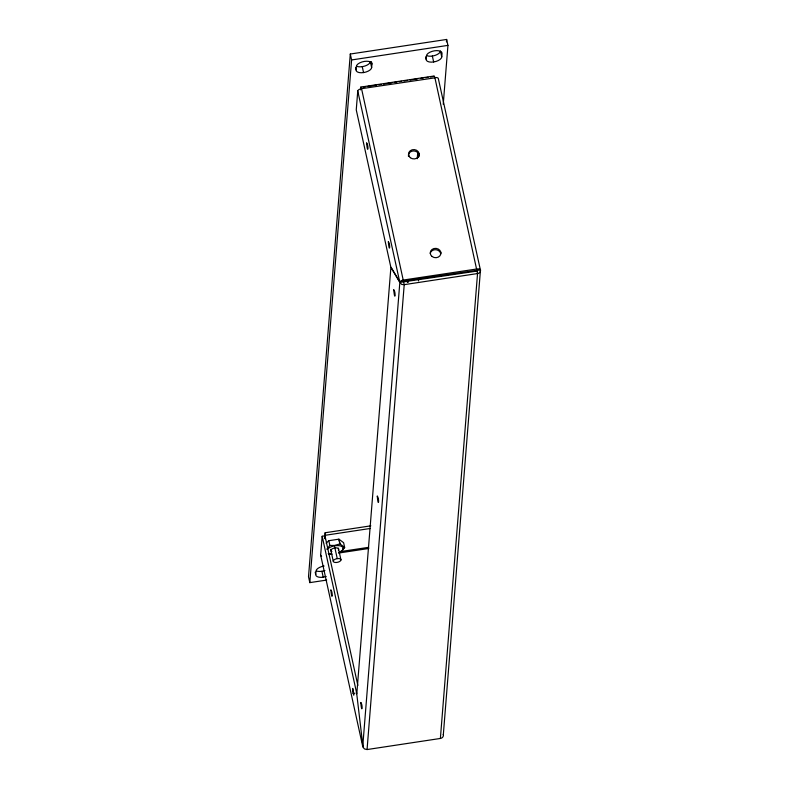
<?xml version="1.0" encoding="UTF-8"?>
<svg xmlns="http://www.w3.org/2000/svg" width="789" height="789" viewBox="0 0 789 789"><rect width="100%" height="100%" fill="white"/><g stroke="black" fill="none" stroke-linecap="round" stroke-linejoin="round"><path stroke-width="1.18" d="M357.871 685.454L324.969 535.83L322.168 536.254L356.648 693.067L363.058 747.39L364.597 748.988L367.063 749.55L440.38 738.455A3.718 3.255 4.6 0 0 443.329 734.697L480.481 269.789L477.68 270.213L477 271.091L399.836 282.403L390.89 267.412L356.806 693.807M443.24 104.266L447.945 45.377L446.643 39.45L350.296 54.027L308.519 576.7L309.821 582.627L326.676 580.073M309.821 582.627L351.598 59.954L350.296 54.027M326.222 576.453A7.949 3.708 -12.4 0 1 315.728 574.55L316.004 571.029A7.949 3.708 -12.4 0 1 324.111 566.029M356.066 69.925L356.342 66.404A7.949 3.708 -12.4 0 1 364.449 61.404A7.949 3.708 -12.4 0 1 371.935 64.047L371.649 67.568A7.949 3.708 -12.4 0 1 363.551 72.578A7.949 3.708 -12.4 0 1 356.066 69.925L355.543 67.558M363.384 747.075L362.575 745.733L320.659 555.101L322.168 536.254M360.563 89.867L360.849 87.076L361.549 88.693A3.718 1.736 -12.4 0 0 357.752 91.021L356.253 109.868L390.723 266.672L399.668 281.663L477.68 270.213M324.693 538.631L325.167 532.743L370.84 525.829M325.423 538.749L325.167 532.743M408.613 155.048L408.505 156.419A5.345 4.685 4.6 0 1 413.771 150.946A5.345 4.685 4.6 0 1 418.979 156.666M362.743 746.483L399.836 282.403L401.729 284.454L404.215 284.651L477.542 273.556A3.718 3.255 4.6 0 0 480.481 269.789M403.514 281.436L361.549 88.684L434.926 77.835L434.177 75.991L360.849 87.076M367.063 749.55L404.215 284.651L403.672 282.176M407.361 282.462L407.558 280.016M417.243 158.737L417.736 152.612M408.1 282.482L408.298 280.036M418.081 157.534L418.476 152.632M426.159 59.323L426.445 55.802A7.949 3.708 -12.4 0 1 434.542 50.802A7.949 3.708 -12.4 0 1 442.037 53.445L441.751 56.966A7.949 3.708 -12.4 0 1 433.654 61.966A7.949 3.708 -12.4 0 1 426.159 59.323L425.646 56.956M418.989 154.841L419.107 153.46M418.476 280.914L418.673 278.468M446.446 41.906L446.643 39.45M440.824 252.233L440.706 253.614A5.345 4.685 4.6 0 0 435.489 249.718A5.345 4.685 4.6 0 0 430.232 253.368M476.842 270.341L434.867 77.588A3.718 1.736 -12.4 0 1 438.378 78.831L480.452 270.203A3.718 1.736 -12.4 0 0 476.95 268.97L402.617 280.144L399.668 281.663L357.752 91.021M440.38 738.455L477.542 273.556L477 271.091M329.871 545.436L334.487 545.436L339.941 543.917L338.895 539.173L328.826 540.692L329.841 545.446L326.991 548.937M326.113 543.226L328.806 540.702M343.116 548.592L344.655 547.438L343.609 542.684L338.915 539.173L339.96 543.917L344.655 547.438L342.426 550.347L339.28 552.487M351.598 59.954L447.945 45.377M363.157 87.145L365.563 86.78M367.96 86.415L376.383 85.143M378.779 84.778L381.186 84.423M383.592 84.058L392.005 82.786M394.411 82.421L396.818 82.056M399.214 81.691L401.621 81.326M404.027 80.961L407.627 80.419M410.033 80.054L417.253 78.959M420.853 78.417L423.259 78.052M425.666 77.687L428.062 77.322M430.469 76.967L434.078 76.415M325.709 535.208L370.179 528.482M339.822 551.689L368.68 547.329M329.141 554.48L331.538 554.115M338.757 553.03L368.808 548.483M353.137 693.423L353.817 695.139L352.722 688.402L353.137 693.423L355.011 693.136M443.329 734.697L443.231 734.707A3.718 1.736 -12.4 0 0 443.359 734.283M332.061 554.144L328.234 553.7M441.751 56.966L440.449 51.038A7.949 3.708 -12.4 0 1 435.36 55.299A7.949 3.708 -12.4 0 1 426.928 55.753M432.352 56.039L433.654 61.966M371.412 61.68L371.935 64.047M371.649 67.568L370.347 61.641A7.949 3.708 -12.4 0 1 365.258 65.901A7.949 3.708 -12.4 0 1 356.825 66.365M362.25 66.651L363.551 72.578M360.751 87.51L361.115 89.157M338.382 548.177L340.976 559.934A3.945 1.844 -12.4 0 1 335.039 562.458A3.945 1.844 -12.4 0 1 335.295 559.164A3.945 1.844 -12.4 0 1 340.976 559.934M334.664 546.866L337.258 558.622M330.65 549.341L333.234 561.107M321.912 571.275L323.214 577.203M315.206 572.183L315.728 574.55M324.92 570.526A7.949 3.708 -12.4 0 1 316.488 570.989M327.159 549.45A8.521 3.975 -12.4 0 1 340.513 545.939A8.521 3.975 -12.4 0 1 338.649 552.773M331.252 554.125A8.521 3.975 -12.4 0 1 328.618 553.641M331.913 551.61A3.945 1.844 -12.4 0 1 331.774 549.164A3.945 1.844 -12.4 0 1 336.824 547.911A3.945 1.844 -12.4 0 1 338.274 550.041M321.626 556.206A3.718 1.736 -12.4 0 1 320.659 555.101M330.897 590.034C331.991 602.974 333.234 592.44 330.897 590.034M360.78 702.486C361.875 715.426 363.108 704.893 360.78 702.486M366.629 143.016C367.723 155.956 368.966 145.423 366.629 143.016M377.27 496.163C378.365 509.102 379.598 498.579 377.27 496.163M388.346 241.789C389.441 254.729 390.683 244.195 388.346 241.789M393.76 289.849C394.855 302.789 396.098 292.255 393.76 289.849M432.037 256.474A5.345 4.685 4.6 0 0 440.804 254.068A5.345 4.685 4.6 0 0 433.881 248.555A5.345 4.685 4.6 0 0 432.037 256.474M410.319 157.692A5.345 4.685 4.6 0 0 419.087 155.285A5.345 4.685 4.6 0 0 412.164 149.782A5.345 4.685 4.6 0 0 410.319 157.692"/></g></svg>
